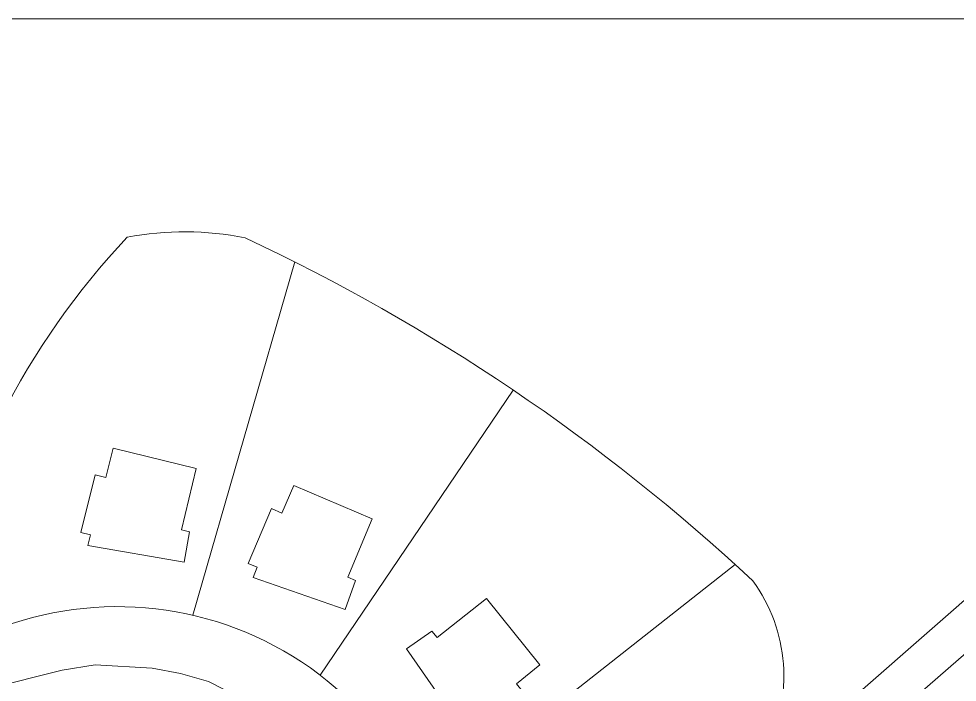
# Model space of a CAD drawing. Header units: inches. Extents: x 36 to 81.1, y 17.3 to 55.9.
# Drawn here: x 50.72 to 65.77, y 45.26 to 55.9 of the extents above; entities that cross this region are included whole.
import ezdxf

# ---------------------------------------------------------------- set-up
doc = ezdxf.new("R2010")
doc.units = ezdxf.units.IN
doc.layers.add('01_ORIGINAL_CAD', color=7, linetype='CONTINUOUS', lineweight=20)
doc.layers.add('04_APPROVED_PERIMETER', color=7, linetype='CONTINUOUS', lineweight=15)

msp = doc.modelspace()

# ---------------------------------------------------------------- linework, layer by layer
at = {"layer": '01_ORIGINAL_CAD'}
msp.add_line((36.248, 55.9), (71.442, 55.9), dxfattribs=at)
for points in [[(55.143, 52), (53.51, 46.333)], [(63.257, 44.272), (68.329, 48.719), (68.329, 49.231), (68.73, 49.6), (69.33, 49.6), (71.442, 51.512), (71.442, 50.696), (69.711, 49.177), (69.725, 48.651), (69.304, 48.218), (68.761, 48.218), (63.72, 43.82), (63.817, 43.397)], [(55.552, 45.371), (58.647, 49.945)], [(62.206, 47.145), (57.223, 43.22)]]:
    msp.add_lwpolyline(points, dxfattribs=at)
for points in [[(53.327, 47.704), (53.561, 48.687), (52.231, 49.012), (52.116, 48.544), (51.942, 48.586), (51.715, 47.658), (51.87, 47.62), (51.829, 47.45), (53.37, 47.181), (53.455, 47.672)], [(55.995, 46.944), (56.387, 47.876), (55.128, 48.415), (54.938, 47.972), (54.774, 48.042), (54.397, 47.164), (54.544, 47.101), (54.475, 46.94), (55.951, 46.422), (56.116, 46.892)], [(57.426, 45.973), (58.218, 46.601), (59.075, 45.534), (58.699, 45.232), (58.811, 45.092), (58.066, 44.493), (57.966, 44.618), (57.83, 44.508), (56.934, 45.791), (57.343, 46.076)]]:
    msp.add_lwpolyline(points, close=True, dxfattribs=at)
msp.add_lwpolyline([(50.14, 46.014, -0.546754), (57.65, 41.045, 0.171391), (58.184, 40.351, 0.171391)], format="xyb", dxfattribs=at)
for centre, radius, start, end in [((61.436, 43.951), 12.326, 136.7478, 169.6154), ((53.373, 47.535), 4.948, 78.6004, 100.6499), ((40.939, 23.771), 31.601, 47.0054, 64.8874), ((60.387, 45.356), 2.599, 332.6099, 36.0186)]:
    msp.add_arc(centre, radius, start, end, dxfattribs=at)
at = {"layer": '04_APPROVED_PERIMETER'}
msp.add_lwpolyline([(50.242, 45.157), (51.413, 45.453), (51.943, 45.534), (52.86, 45.481), (53.311, 45.4), (53.763, 45.267), (54.241, 45.025)], dxfattribs=at)

doc.saveas('drawing.dxf')
